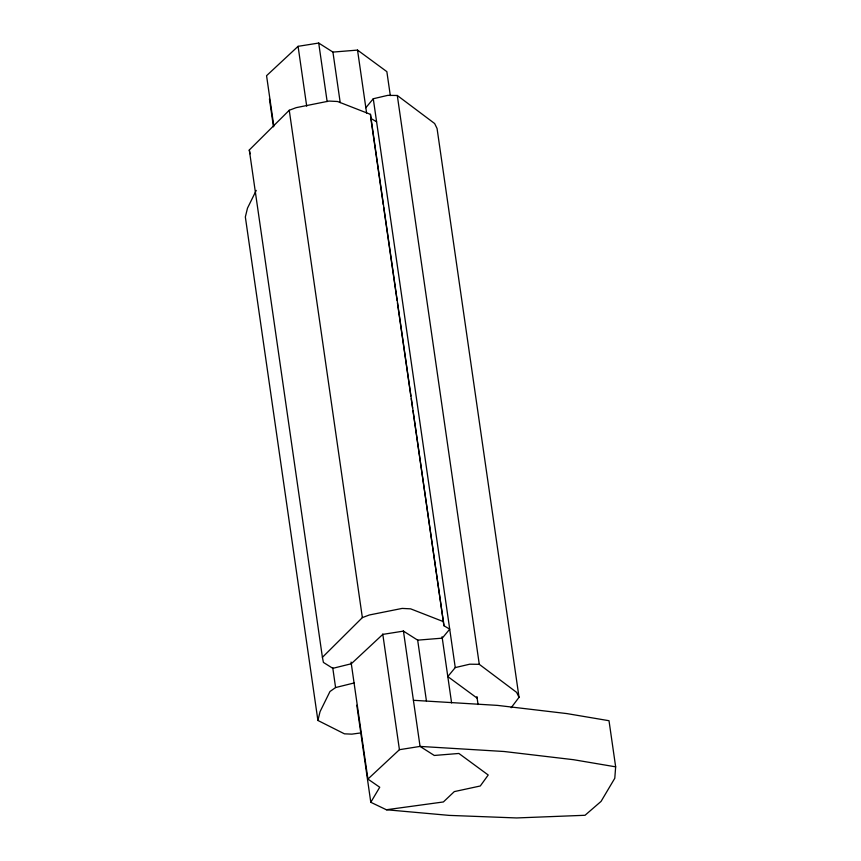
<?xml version="1.0" encoding="UTF-8"?>
<svg xmlns="http://www.w3.org/2000/svg" width="861" height="861" viewBox="0 0 861 861"><rect width="100%" height="100%" fill="white"/><g stroke="black" fill="none" stroke-linecap="round" stroke-linejoin="round"><path stroke-width="1.29" d="M413.42 700.294L497.464 705.385L566.872 713.586L609.007 720.711L615.658 766.839L614.786 778.269L601.053 801.408L585.028 815.281L516.654 817.95L449.216 815.389L386.374 809.749L370.79 802.28L356.809 705.213M361.082 732.883L351.837 734.142L344.432 733.83L317.903 720.463L320.055 711.638L329.967 691.523L335.586 687.552L354.075 682.977M256.244 190.389L247.494 208.136L245.342 216.961L317.903 720.463M370.79 802.28L379.733 787.245L367.916 779.065L351.062 662.055M511.154 707.742L519.032 697.335L437.065 128.493L434.644 123.532L397.298 95.485L387.773 95.356L373.276 98.746L365.839 107.743M519.032 697.335L516.611 692.373L479.276 664.326L469.74 664.197L455.254 667.587L447.806 676.585L477.145 698.142M249.303 149.986L289.253 110.262L296.206 107.647L329.053 101.071L337.523 101.501L370.467 114.352L443.953 625.743L449.711 629.154L442.274 638.152L417.671 640.153L403.443 631.113L382.811 634.385L351.31 663.756L332.82 668.33L323.413 662.421L322.412 657.33L249.303 149.986L250.056 153.807M322.412 657.33L362.363 617.606L369.304 614.991L402.162 608.415L410.632 608.845L443.576 621.696M390.313 95.582L386.858 71.646L357.53 50.089L332.927 52.09L318.71 43.05L298.078 46.333L266.566 75.693L273.841 126.223M367.916 779.065L399.429 749.694L420.06 746.412L504.115 751.502L573.512 759.703L615.658 766.839M386.374 809.749L443.383 801.957L454.307 791.603L480.287 785.985L488.219 775.008L458.891 753.461L434.288 755.463L420.06 746.412L403.389 630.736M370.467 114.352L370.843 118.398L376.601 121.81M397.298 95.485L479.276 664.326M476.919 696.56L478.059 704.546M373.276 98.746L455.254 667.587M370.843 118.398L383.285 204.724M383.662 207.383L397.061 300.349M397.438 303.007L410.837 395.974M411.224 398.632L412.559 407.931M412.946 410.589L443.953 625.743M357.53 50.089L366.603 113.06M442.059 636.709L451.605 702.931M332.927 52.09L340.213 102.62M417.617 639.788L426.432 700.94M318.71 43.05L327.137 101.555M298.078 46.333L306.699 106.161M382.758 634.019L399.429 749.694M289.253 110.262L362.363 617.606M269.439 98.918L273.464 126.836M332.723 667.619L335.586 687.552"/></g></svg>
